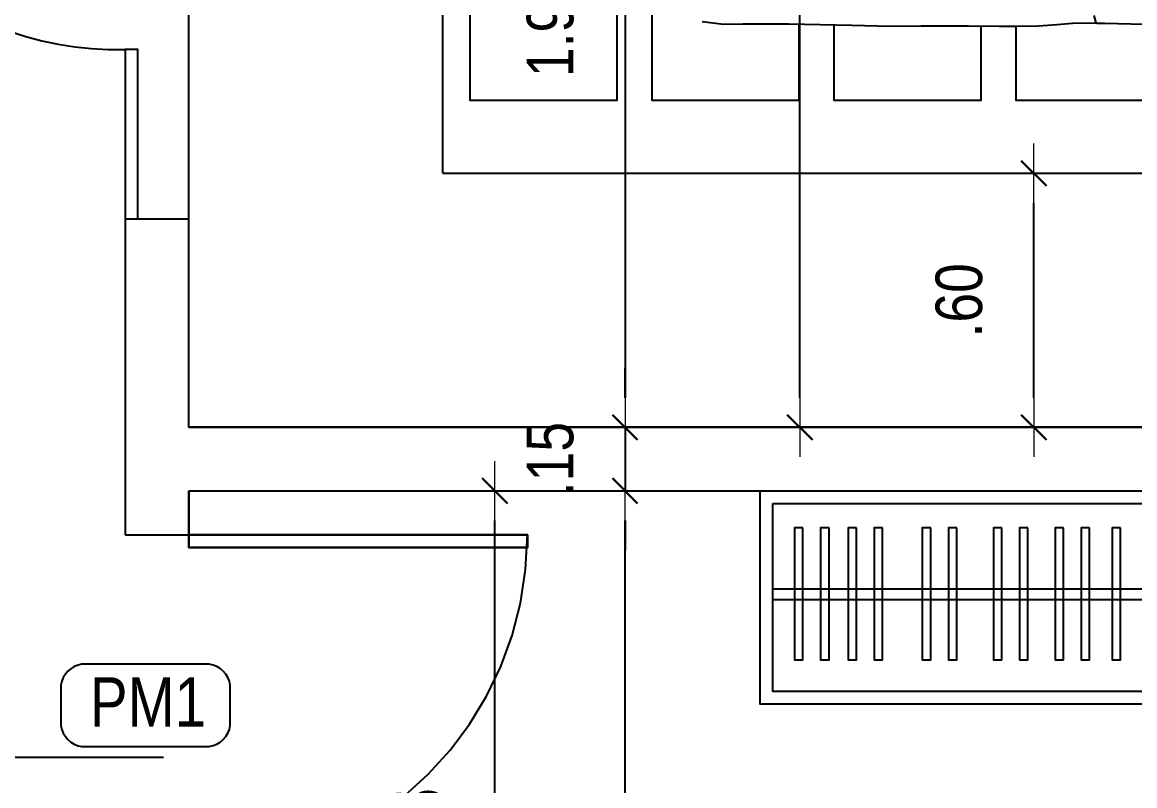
# Model space of a CAD drawing. Header units: millimetres. Extents: x -677 to -23, y -135 to 1112.
# Drawn here: x -119.468 to -116.84, y 844.537 to 846.341 of the extents above; entities that cross this region are included whole.
import ezdxf
from ezdxf.enums import TextEntityAlignment as Align

# ---------------------------------------------------------------- set-up
doc = ezdxf.new("R2010")
doc.units = ezdxf.units.MM
doc.header["$LTSCALE"] = 20
doc.header["$MEASUREMENT"] = 0
doc.header["$PDSIZE"] = -5
doc.linetypes.add('DASHDOT2', pattern=[0.5, 0.25, -0.125, 0, -0.125])
doc.linetypes.add('HIDDEN2', pattern=[0.1875, 0.125, -0.0625])
doc.layers.get('0').update_dxf_attribs({"linetype": 'CONTINUOUS'})
doc.layers.get('Defpoints').update_dxf_attribs({"linetype": 'CONTINUOUS'})
for name, color, linetype in [('003', 3, 'CONTINUOUS'), ('AR-ALV', 5, 'CONTINUOUS'), ('COTA', 7, 'CONTINUOUS'), ('Layer1', 7, 'CONTINUOUS')]:
    doc.layers.add(name, color=color, linetype=linetype)
doc.layers.add('E-Pen-C', color=4, linetype='CONTINUOUS', lineweight=15)
doc.layers.add('E-Pen-G', color=3, linetype='CONTINUOUS', lineweight=30)
doc.styles.add('F2', font='swissc.ttf')
doc.dimstyles.new('DIMENSION-1', dxfattribs={"dimtxt": 0.11, "dimasz": 0.07, "dimexe": 1, "dimexo": 0, "dimgap": 0.12, "dimtad": 1, "dimzin": 7, "dimdsep": 46, "dimtxsty": 'F2', "dimblk1": 'TRACO', "dimblk2": 'TRACO', "dimsah": 1, "dimcen": 1, "dimse1": 1, "dimse2": 1, "dimclrd": 256, "dimclre": 256, "dimclrt": 6, "dimadec": 0, "dimazin": 0, "dimtfac": 1, "dimtix": 1, "dimtmove": 2, "dimatfit": 3, "dimldrblk": 'TRACO', "dimfxl": 1, "dimtolj": 1, "dimtzin": 0, "dimarcsym": 0})

# ---------------------------------------------------------------- blocks, each defined once
blk = doc.blocks.new('Austin Mini dessus')
at = {"color": 8, "flags": 128}
for points in [[(-0.1204, 3.7865), (-0.0703, 3.7926)], [(-0.0703, 3.7926), (-0.0241, 3.7916)], [(-0.0241, 3.7916), (0.0842, 3.7922)], [(0.0842, 3.7922), (0.2332, 3.7952)], [(0.2332, 3.7952), (0.3237, 3.797)], [(0.3237, 3.797), (0.3971, 3.7966)], [(0.3971, 3.7966), (0.5088, 3.7962)], [(0.5088, 3.7962), (0.581, 3.797)], [(0.581, 3.797), (0.6212, 3.7976)], [(0.6212, 3.7976), (0.674, 3.7963)], [(0.674, 3.7963), (0.7177, 3.7934)], [(0.7177, 3.7934), (0.7547, 3.7905)], [(0.7547, 3.7905), (0.7913, 3.7892)], [(0.7913, 3.7892), (0.8117, 3.7899)], [(0.8107, 3.7898), (0.8054, 3.7722)], [(0.8117, 3.7899), (0.831, 3.7901)], [(0.831, 3.7901), (0.8924, 3.7915)], [(0.8924, 3.7915), (1.0016, 3.7949)]]:
    blk.add_lwpolyline(points, dxfattribs=at)
blk = doc.blocks.new('TRACO')
at = {"layer": 'E-Pen-C'}
for p, q in [((0, 1), (0, -1)), ((-1, 0), (1, 0))]:
    blk.add_line(p, q, dxfattribs=at)
at = {"layer": 'E-Pen-G'}
blk.add_line((-0.424, -0.424), (0.424, 0.424), dxfattribs=at)
blk = doc.blocks.new('*D818')
at = {"color": 4, "lineweight": -2}
blk.add_line((-118.0438, 847.214), (-118.0438, 845.454), dxfattribs=at)
at = {"layer": 'Defpoints', "color": 0, "linetype": 'Continuous'}
for p in [(-119.2246, 847.284), (-119.0746, 845.384), (-118.0438, 845.384)]:
    blk.add_point(p, dxfattribs=at)
at = {"color": 4, "linetype": 'Continuous', "lineweight": -2, "xscale": 0.07, "yscale": 0.07, "zscale": 0.07}
for p, rotation in [((-118.0438, 847.284), 90), ((-118.0438, 845.384), 270)]:
    blk.add_blockref('TRACO', p, dxfattribs=dict(at, rotation=rotation))
at = {"color": 4, "linetype": 'Continuous', "insert": (-118.2203, 846.334), "char_height": 0.11, "attachment_point": 5, "rotation": 90, "style": 'F2'}
blk.add_mtext('\\A1;1.90', dxfattribs=at)
blk = doc.blocks.new('*D819')
at = {"color": 4, "lineweight": -2}
for p, q in [((-118.0438, 845.454), (-118.0438, 845.524)), ((-118.0438, 845.384), (-118.0438, 845.234)), ((-118.0438, 845.164), (-118.0438, 845.094))]:
    blk.add_line(p, q, dxfattribs=at)
at = {"layer": 'Defpoints', "color": 0, "linetype": 'Continuous'}
for p in [(-119.0746, 845.384), (-119.0746, 845.234), (-118.0438, 845.234)]:
    blk.add_point(p, dxfattribs=at)
at = {"color": 4, "linetype": 'Continuous', "lineweight": -2, "xscale": 0.07, "yscale": 0.07, "zscale": 0.07}
for p, rotation in [((-118.0438, 845.384), 270), ((-118.0438, 845.234), 90)]:
    blk.add_blockref('TRACO', p, dxfattribs=dict(at, rotation=rotation))
at = {"color": 4, "linetype": 'Continuous', "insert": (-118.2203, 845.309), "char_height": 0.11, "attachment_point": 5, "rotation": 90, "style": 'F2'}
blk.add_mtext('\\A1;.15', dxfattribs=at)
blk = doc.blocks.new('*D655')
at = {"color": 4, "lineweight": -2}
blk.add_line((-117.6311, 845.454), (-117.6311, 848.864), dxfattribs=at)
at = {"layer": 'Defpoints', "color": 0, "linetype": 'Continuous'}
for p in [(-121.7699, 848.934), (-117.6311, 848.934), (-119.0746, 845.384)]:
    blk.add_point(p, dxfattribs=at)
at = {"color": 4, "linetype": 'Continuous', "lineweight": -2, "xscale": 0.07, "yscale": 0.07, "zscale": 0.07}
for p, rotation in [((-117.6311, 848.934), 90), ((-117.6311, 845.384), 270)]:
    blk.add_blockref('TRACO', p, dxfattribs=dict(at, rotation=rotation))
at = {"color": 4, "linetype": 'Continuous', "insert": (-117.8075, 847.159), "char_height": 0.11, "attachment_point": 5, "rotation": 90, "style": 'F2'}
blk.add_mtext('\\A1;3.55', dxfattribs=at)
blk = doc.blocks.new('*D670')
at = {"color": 4, "lineweight": -2}
blk.add_line((-119.0046, 849.2568), (-115.9446, 849.2568), dxfattribs=at)
at = {"layer": 'Defpoints', "color": 0, "linetype": 'Continuous'}
for p in [(-115.8746, 849.2568), (-119.0746, 847.434), (-115.8746, 845.234)]:
    blk.add_point(p, dxfattribs=at)
at = {"color": 4, "linetype": 'Continuous', "lineweight": -2, "xscale": 0.07, "yscale": 0.07, "zscale": 0.07, "rotation": 180}
blk.add_blockref('TRACO', (-119.0746, 849.2568), dxfattribs=at)
at = {"color": 4, "linetype": 'Continuous', "lineweight": -2, "xscale": 0.07, "yscale": 0.07, "zscale": 0.07}
blk.add_blockref('TRACO', (-115.8746, 849.2568), dxfattribs=at)
at = {"color": 4, "linetype": 'Continuous', "insert": (-117.4746, 849.4334), "char_height": 0.11, "attachment_point": 5, "style": 'F2'}
blk.add_mtext('\\A1;3.20', dxfattribs=at)
blk = doc.blocks.new('*D687')
at = {"color": 4, "lineweight": -2}
blk.add_line((-117.0781, 845.454), (-117.0781, 845.914), dxfattribs=at)
at = {"layer": 'Defpoints', "color": 0, "linetype": 'Continuous'}
for p in [(-117.0781, 845.984), (-115.7246, 845.984), (-115.7246, 845.384)]:
    blk.add_point(p, dxfattribs=at)
at = {"color": 4, "linetype": 'Continuous', "lineweight": -2, "xscale": 0.07, "yscale": 0.07, "zscale": 0.07}
for p, rotation in [((-117.0781, 845.984), 90), ((-117.0781, 845.384), 270)]:
    blk.add_blockref('TRACO', p, dxfattribs=dict(at, rotation=rotation))
at = {"color": 4, "linetype": 'Continuous', "insert": (-117.2545, 845.684), "char_height": 0.11, "attachment_point": 5, "rotation": 90, "style": 'F2'}
blk.add_mtext('\\A1;.60', dxfattribs=at)
blk = doc.blocks.new('*D718')
at = {"color": 4, "lineweight": -2}
blk.add_line((-118.3516, 843.654), (-118.3516, 845.164), dxfattribs=at)
at = {"layer": 'Defpoints', "color": 0, "linetype": 'Continuous'}
for p in [(-119.0746, 845.234), (-118.3516, 845.234), (-119.2246, 843.584)]:
    blk.add_point(p, dxfattribs=at)
at = {"color": 4, "linetype": 'Continuous', "lineweight": -2, "xscale": 0.07, "yscale": 0.07, "zscale": 0.07}
for p, rotation in [((-118.3516, 845.234), 90), ((-118.3516, 843.584), 270)]:
    blk.add_blockref('TRACO', p, dxfattribs=dict(at, rotation=rotation))
at = {"color": 4, "linetype": 'Continuous', "insert": (-118.528, 844.409), "char_height": 0.11, "attachment_point": 5, "rotation": 90, "style": 'F2'}
blk.add_mtext('\\A1;1.65', dxfattribs=at)
blk = doc.blocks.new('*D719')
at = {"color": 4, "lineweight": -2}
blk.add_line((-118.0438, 842.304), (-118.0438, 845.164), dxfattribs=at)
at = {"layer": 'Defpoints', "color": 0, "linetype": 'Continuous'}
for p in [(-119.0746, 845.234), (-118.0438, 845.234), (-119.0746, 842.234)]:
    blk.add_point(p, dxfattribs=at)
at = {"color": 4, "linetype": 'Continuous', "lineweight": -2, "xscale": 0.07, "yscale": 0.07, "zscale": 0.07}
for p, rotation in [((-118.0438, 845.234), 90), ((-118.0438, 842.234), 270)]:
    blk.add_blockref('TRACO', p, dxfattribs=dict(at, rotation=rotation))
at = {"color": 4, "linetype": 'Continuous', "insert": (-118.2202, 843.734), "char_height": 0.11, "attachment_point": 5, "rotation": 90, "style": 'F2'}
blk.add_mtext('\\A1;3.00', dxfattribs=at)

msp = doc.modelspace()

# ---------------------------------------------------------------- linework, layer by layer
at = {"color": 5, "linetype": 'Continuous'}
for p, q in [((-119.2246, 845.8766), (-119.2246, 845.1302)), ((-119.2246, 845.8766), (-119.0746, 845.8766)), ((-119.0746, 845.384), (-119.0746, 845.8766)), ((-119.2246, 845.384), (-119.2246, 845.1302)), ((-119.0746, 845.384), (-115.7246, 845.384)), ((-119.0746, 845.1302), (-119.0746, 845.234)), ((-119.0746, 845.234), (-115.8746, 845.234)), ((-119.0746, 845.234), (-119.0746, 845.1302)), ((-119.2246, 845.1302), (-119.0746, 845.1302))]:
    msp.add_line(p, q, dxfattribs=at)
at = {"color": 8}
for p, q in [((-117.6948, 845.0024), (-115.9046, 845.0024)), ((-117.6948, 844.9774), (-115.9046, 844.9774))]:
    msp.add_line(p, q, dxfattribs=at)
at = {"color": 8, "linetype": 'Continuous', "flags": 128}
msp.add_lwpolyline([(-134.4335, 847.434), (-134.4335, 842.084), (-122.7246, 842.084), (-122.7246, 843.434), (-121.8746, 843.434), (-121.8746, 842.084), (-115.7246, 842.084), (-115.7246, 845.384), (-119.0746, 845.384), (-119.0746, 847.434), (-127.5312, 847.434), (-127.5312, 846.084), (-129.3799, 846.084), (-129.3799, 847.434), (-134.4335, 847.434)], dxfattribs=at)
at = {"color": 8}
for points in [[(-117.7248, 845.234), (-115.8746, 845.234), (-115.8746, 844.7301), (-117.7248, 844.7301)], [(-117.6948, 845.204), (-115.9046, 845.204), (-115.9046, 844.7601), (-117.6948, 844.7601)]]:
    msp.add_lwpolyline(points, close=True, dxfattribs=at)
at = {"layer": '003', "color": 8, "ltscale": 0.5}
for points in [[(-117.6236, 845.1465), (-117.6436, 845.1465), (-117.6436, 844.8346), (-117.6236, 844.8346)], [(-117.562, 845.1465), (-117.582, 845.1465), (-117.582, 844.8346), (-117.562, 844.8346)], [(-117.497, 845.1465), (-117.517, 845.1465), (-117.517, 844.8346), (-117.497, 844.8346)], [(-117.4354, 845.1465), (-117.4554, 845.1465), (-117.4554, 844.8346), (-117.4354, 844.8346)], [(-117.3217, 845.1465), (-117.3417, 845.1465), (-117.3417, 844.8346), (-117.3217, 844.8346)], [(-117.2601, 845.1465), (-117.2801, 845.1465), (-117.2801, 844.8346), (-117.2601, 844.8346)], [(-117.1537, 845.1465), (-117.1737, 845.1465), (-117.1737, 844.8346), (-117.1537, 844.8346)], [(-117.0921, 845.1465), (-117.1121, 845.1465), (-117.1121, 844.8346), (-117.0921, 844.8346)], [(-117.008, 845.1465), (-117.028, 845.1465), (-117.028, 844.8346), (-117.008, 844.8346)], [(-116.9464, 845.1465), (-116.9664, 845.1465), (-116.9664, 844.8346), (-116.9464, 844.8346)], [(-116.8733, 845.1465), (-116.8933, 845.1465), (-116.8933, 844.8346), (-116.8733, 844.8346)]]:
    msp.add_lwpolyline(points, close=True, dxfattribs=at)
at = {"layer": 'AR-ALV', "color": 2, "linetype": 'DASHDOT2'}
msp.add_line((-109.0345, 844.6044), (-138.4685, 844.6044), dxfattribs=at)
at = {"layer": 'AR-ALV', "color": 8, "linetype": 'Continuous'}
for points in [[(-118.276, 847.1561), (-118.4108, 847.1561), (-118.4108, 846.157), (-118.0625, 846.157), (-118.0625, 846.4072)], [(-117.9808, 846.3745), (-117.9808, 846.157), (-117.6324, 846.157), (-117.6324, 846.3361)], [(-117.5507, 846.3345), (-117.5507, 846.157), (-117.2024, 846.157), (-117.2024, 846.3323)], [(-117.1207, 846.3312), (-117.1207, 846.157), (-116.7723, 846.157), (-116.7723, 846.335)]]:
    msp.add_lwpolyline(points, dxfattribs=at)
at = {"layer": 'COTA', "color": 8, "linetype": 'Continuous'}
for p, q in [((-118.4746, 845.984), (-118.4746, 848.034)), ((-119.0746, 845.8766), (-119.0746, 847.0761)), ((-118.4746, 845.984), (-115.1246, 845.984))]:
    msp.add_line(p, q, dxfattribs=at)
at = {"layer": 'COTA', "color": 7, "linetype": 'Continuous'}
for points in [[(-119.2246, 845.8766), (-119.1946, 845.8766), (-119.1946, 846.2766), (-119.2246, 846.2766)], [(-119.0746, 845.1002), (-118.2746, 845.1002), (-118.2746, 845.1302), (-119.0746, 845.1302)], [(-119.0746, 845.1302), (-118.2746, 845.1302), (-118.2746, 845.1002), (-119.0746, 845.1002)]]:
    msp.add_lwpolyline(points, close=True, dxfattribs=at)
at = {"layer": 'COTA', "color": 4, "linetype": 'Continuous'}
msp.add_lwpolyline([(-118.9764, 844.7748, 0.331371), (-119.0264, 844.8248), (-119.3267, 844.8244, 0.332506), (-119.3767, 844.7748), (-119.3767, 844.6801, 0.330378), (-119.3267, 844.6298), (-119.0264, 844.6301, 0.331371), (-118.9764, 844.6801)], format="xyb", close=True, dxfattribs=at)
at = {"layer": 'COTA', "color": 8, "linetype": 'HIDDEN2'}
for centre, radius, start, end in [((-119.2422, 847.059), 0.7826, 178.7464, 271.2863), ((-119.0746, 845.1302), 0.8, 270, 0)]:
    msp.add_arc(centre, radius, start, end, dxfattribs=at)

# ---------------------------------------------------------------- block references
at = {"color": 8, "xscale": -1, "rotation": 180}
msp.add_blockref('Austin Mini dessus', (-117.7413, 850.1288), dxfattribs=at)

# ---------------------------------------------------------------- texts
at = {"layer": 'Layer1', "color": 4, "linetype": 'Continuous', "style": 'F2'}
msp.add_text('PM1', height=0.11659, dxfattribs=at).set_placement((-119.308, 844.7935, 1.712), align=Align.TOP_LEFT)

# ---------------------------------------------------------------- dimensions: what is measured, and where the dimension line sits
at = {"color": 8, "linetype": 'Continuous'}
dim = msp.add_linear_dim(base=(-115.8746, 849.2568), p1=(-119.0746, 847.434), p2=(-115.8746, 845.234), dimstyle='DIMENSION-1', override={"dimclrd": 4, "dimclrt": 4, "dimadec": 8, "dimfxl": 0.5, "dimfxlon": 1}, dxfattribs=at)
dim.commit()
dim.dimension.update_dxf_attribs({"geometry": '*D670', "text_midpoint": (-117.4746, 849.4334)})
for base, p1, p2, picture, middle in [((-117.6311, 848.934), (-119.0746, 845.384), (-121.7699, 848.934), '*D655', (-117.8075, 847.159)), ((-118.0438, 845.384), (-119.2246, 847.284), (-119.0746, 845.384), '*D818', (-118.2203, 846.334)), ((-117.0781, 845.984), (-115.7246, 845.384), (-115.7246, 845.984), '*D687', (-117.2545, 845.684)), ((-118.0438, 845.234), (-119.0746, 845.384), (-119.0746, 845.234), '*D819', (-118.2203, 845.309)), ((-118.3516, 845.234), (-119.2246, 843.584), (-119.0746, 845.234), '*D718', (-118.528, 844.409)), ((-118.0438, 845.234), (-119.0746, 842.234), (-119.0746, 845.234), '*D719', (-118.2202, 843.734))]:
    dim = msp.add_linear_dim(base=base, p1=p1, p2=p2, angle=90, dimstyle='DIMENSION-1', override={"dimclrd": 4, "dimclrt": 4, "dimadec": 8, "dimfxl": 0.5, "dimfxlon": 1}, dxfattribs=at)
    dim.commit()
    dim.dimension.update_dxf_attribs({"geometry": picture, "text_midpoint": middle})

doc.saveas('drawing.dxf')
